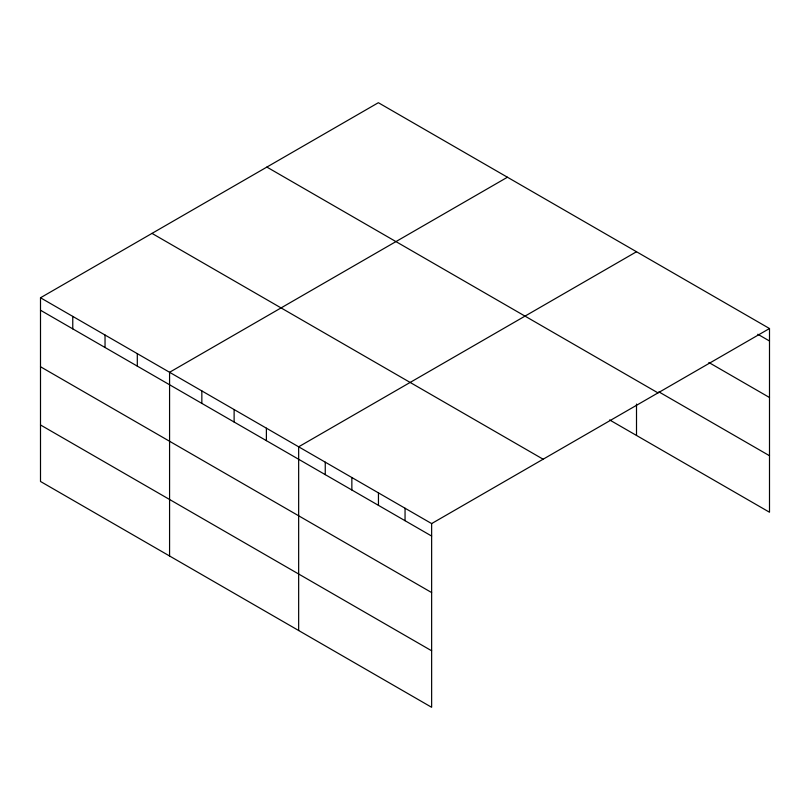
<?xml version="1.0" encoding="UTF-8"?>
<svg xmlns="http://www.w3.org/2000/svg" width="810" height="810" viewBox="0 0 810 810"><rect width="100%" height="100%" fill="white"/><g stroke="black" fill="none" stroke-linecap="round" stroke-linejoin="round"><path stroke-width="1.21" d="M431.639 592.566L431.639 523.584L40.5 297.766L40.5 481.474L431.639 707.292L431.639 592.566L40.5 366.748M609.616 419.934L769.5 512.234L769.5 328.526L378.361 102.708L40.5 297.766M507.435 177.228L169.573 372.286L169.573 555.994M636.508 251.748L298.657 446.806L298.657 630.514M431.639 523.584L769.5 328.526M757.796 334.246L769.5 341M708.861 362.495L769.5 397.507M658.854 391.848L769.5 455.726M266.865 167.073L658.003 392.901M151.996 233.391L543.135 459.219M40.5 310.24L431.639 536.058M40.5 424.966L431.639 650.784M636.508 404.068L636.508 435.456M405.051 508.234L405.051 520.708M378.452 492.875L378.452 505.349M351.854 477.515L351.854 489.989M325.255 462.166L325.255 474.64M266.389 428.176L266.389 440.65M234.12 409.546L234.12 422.02M201.842 390.916L201.842 403.39M137.305 353.656L137.305 366.13M105.037 335.026L105.037 347.5M72.768 316.396L72.768 328.87"/></g></svg>
